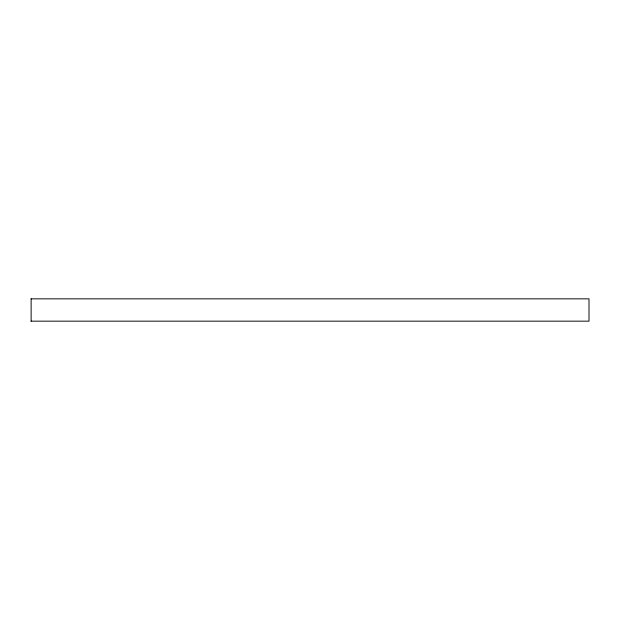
<?xml version="1.0" encoding="UTF-8"?>
<svg xmlns="http://www.w3.org/2000/svg" width="620" height="620" viewBox="0 0 620 620"><rect width="100%" height="100%" fill="white"/><g stroke="black" fill="none" stroke-linecap="round" stroke-linejoin="round"><path stroke-width="0.93" d="M31 298.84L589 298.84L589 321.16L31 321.16M31.124 298.84L31.124 321.16"/></g></svg>
